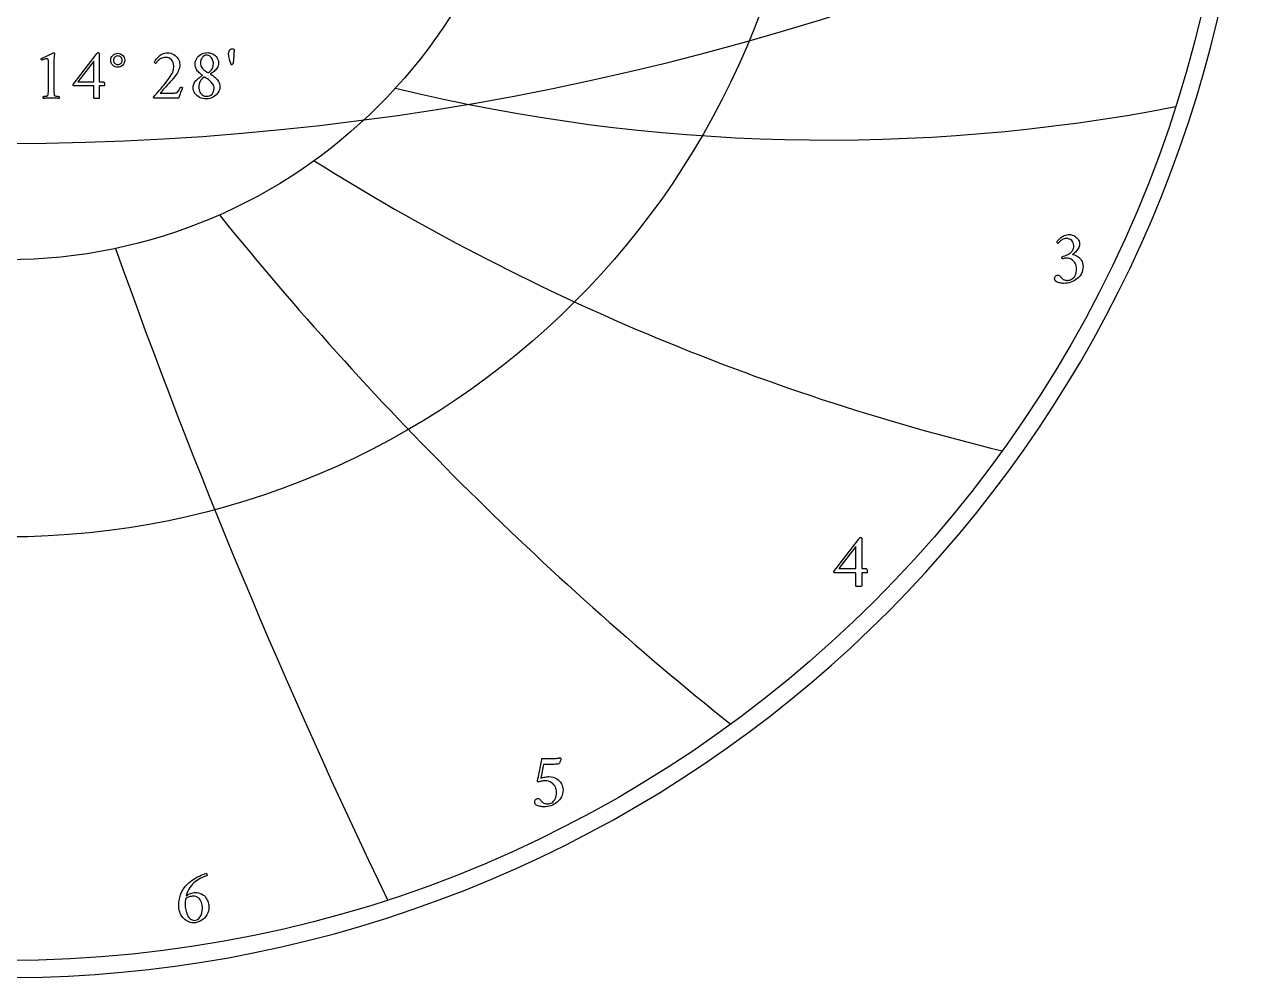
# Model space of a CAD drawing. Header units: millimetres. Extents: x -55 to 55, y -55 to 56.
# Drawn here: x 0.8 to 54.7, y -54.8 to -12.8 of the extents above; entities that cross this region are included whole.
import ezdxf

# ---------------------------------------------------------------- set-up
doc = ezdxf.new("R2010")
doc.units = ezdxf.units.MM
for name, color, linetype in [('CUT_OUTER', 1, 'Continuous'), ('ENGRAVE', 7, 'Continuous'), ('ENGRAVE_FINE', 8, 'Continuous'), ('TEXT', 5, 'Continuous')]:
    doc.layers.add(name, color=color, linetype=linetype)

msp = doc.modelspace()

# ---------------------------------------------------------------- linework, layer by layer
at = {"layer": 'CUT_OUTER'}
msp.add_arc((-0.0002, -0.0001), 54.7499, 132.89036, 87.80158, dxfattribs=at)
at = {"layer": 'ENGRAVE'}
for radius in [54, 35.3478, 23.1383]:
    msp.add_circle((0, 0), radius, dxfattribs=at)
for centre, radius, start, end in [((36.1371, 62.5913), 80.4551, 256.3176, 280.973176), ((67.9106, 67.9106), 102.3385, 237.894618, 256.386299), ((124.4589, 71.8564), 147.996, 218.942336, 231.270124), ((277.2301, 74.2836), 289.1782, 199.58272, 205.746614)]:
    msp.add_arc(centre, radius, start, end, dxfattribs=at)
at = {"layer": 'ENGRAVE_FINE'}
msp.add_arc((0, 102.5834), 120.594, 243.541053, 296.458947, dxfattribs=at)
at = {"layer": 'TEXT'}
for points in [[(1.8235, -15.6614), (1.8235, -14.3999), (1.8226, -14.369), (1.8199, -14.3432), (1.8154, -14.3227), (1.8091, -14.3073), (1.8007, -14.2961), (1.7896, -14.2881), (1.7759, -14.2834), (1.7596, -14.2818), (1.7397, -14.2833), (1.7149, -14.2877), (1.6854, -14.2952), (1.6511, -14.3057), (1.6165, -14.3172), (1.5864, -14.3277), (1.5606, -14.3371), (1.5393, -14.3456), (1.5267, -14.3339), (1.5177, -14.3209), (1.5123, -14.3067), (1.5105, -14.2913), (1.5105, -14.2911), (1.5105, -14.2905), (1.5105, -14.2895), (1.5105, -14.2881), (1.5109, -14.2824), (1.5121, -14.2778), (1.5141, -14.2744), (1.5169, -14.2722), (1.5805, -14.2433), (1.6435, -14.2143), (1.7059, -14.1851), (1.7676, -14.1556), (1.8265, -14.1274), (1.8802, -14.1017), (1.9287, -14.0787), (1.972, -14.0582), (2.0078, -14.0414), (2.0339, -14.0295), (2.0502, -14.0223), (2.0566, -14.0199), (2.063, -14.0199), (2.0704, -14.0211), (2.0766, -14.0247), (2.0816, -14.0307), (2.0854, -14.039), (2.0884, -14.0482), (2.091, -14.0566), (2.0932, -14.0642), (2.095, -14.071), (2.0942, -14.0759), (2.0918, -14.0905), (2.0878, -14.115), (2.0822, -14.1492), (2.0766, -14.1924), (2.0726, -14.2438), (2.0702, -14.3034), (2.0694, -14.3712), (2.0694, -15.6614), (2.0695, -15.6959), (2.0698, -15.7292), (2.0703, -15.7614), (2.071, -15.7923), (2.0725, -15.8212), (2.0754, -15.8474), (2.0797, -15.8707), (2.0854, -15.8913), (2.0908, -15.8991), (2.1006, -15.9065), (2.1147, -15.9135), (2.1333, -15.92), (2.1543, -15.9259), (2.176, -15.9308), (2.1983, -15.9347), (2.2211, -15.9376), (2.2426, -15.9397), (2.2606, -15.9412), (2.2753, -15.9421), (2.2866, -15.9424), (2.2909, -15.95), (2.2942, -15.96), (2.2965, -15.9723), (2.2978, -15.9871), (2.2977, -16.0019), (2.2958, -16.0143), (2.2921, -16.0242), (2.2866, -16.0318), (2.2397, -16.0287), (2.1948, -16.0258), (2.1519, -16.0231), (2.1109, -16.0206), (2.0702, -16.0185), (2.0279, -16.0171), (1.984, -16.0162), (1.9385, -16.0159), (1.8948, -16.0162), (1.8531, -16.0171), (1.8133, -16.0185), (1.7756, -16.0206), (1.7375, -16.0231), (1.6966, -16.0258), (1.6529, -16.0287), (1.6064, -16.0318), (1.6009, -16.0242), (1.5972, -16.0143), (1.5953, -16.0019), (1.5952, -15.9871), (1.5965, -15.9723), (1.5988, -15.96), (1.6021, -15.95), (1.6064, -15.9424), (1.6176, -15.9421), (1.6323, -15.9412), (1.6504, -15.9397), (1.6718, -15.9376), (1.6947, -15.9347), (1.7169, -15.9308), (1.7386, -15.9259), (1.7596, -15.92), (1.778, -15.9135), (1.7916, -15.9065), (1.8004, -15.8991), (1.8044, -15.8913), (1.8101, -15.8707), (1.8147, -15.8474), (1.8181, -15.8212), (1.8203, -15.7923), (1.8217, -15.7614), (1.8227, -15.7292), (1.8233, -15.6959), (1.8235, -15.6614)], [(4.0175, -14.0135), (4.0294, -14.0147), (4.0394, -14.0183), (4.0477, -14.0243), (4.0542, -14.0327), (4.0591, -14.0422), (4.0626, -14.0518), (4.0647, -14.0614), (4.0654, -14.071), (4.0654, -15.3005), (4.2506, -15.3005), (4.2584, -15.3029), (4.2658, -15.3101), (4.2728, -15.3221), (4.2794, -15.3388), (4.2849, -15.3588), (4.2889, -15.3803), (4.2913, -15.4035), (4.2921, -15.4282), (4.2915, -15.4446), (4.2897, -15.4586), (4.2867, -15.4702), (4.2825, -15.4793), (4.0654, -15.4793), (4.0654, -16.0254), (4.0641, -16.0259), (4.0602, -16.0274), (4.0537, -16.0299), (4.0446, -16.0334), (4.0298, -16.0369), (4.0059, -16.0394), (3.9731, -16.0409), (3.9313, -16.0414), (3.8824, -16.0398), (3.8474, -16.035), (3.8265, -16.027), (3.8195, -16.0159), (3.8195, -15.4793), (2.9413, -15.4793), (2.9338, -15.474), (2.9273, -15.4678), (2.9218, -15.4605), (2.9173, -15.4522), (2.9138, -15.4437), (2.9113, -15.4358), (2.9098, -15.4285), (2.9093, -15.4219), (3.9249, -14.0933), (3.9337, -14.0831), (3.944, -14.0714), (3.956, -14.0583), (3.9696, -14.0438), (3.9834, -14.0306), (3.9959, -14.0211), (4.0073, -14.0154), (4.0175, -14.0135)], [(7.7284, -15.556), (7.7122, -15.5956), (7.6957, -15.6378), (7.6787, -15.6826), (7.6613, -15.73), (7.6442, -15.7778), (7.6278, -15.8238), (7.6122, -15.8681), (7.5975, -15.9105), (7.5843, -15.9486), (7.5735, -15.9799), (7.5651, -16.0045), (7.5591, -16.0222), (6.4797, -16.0222), (6.4748, -16.0185), (6.4697, -16.0139), (6.4644, -16.0082), (6.459, -16.0015), (6.4541, -15.9946), (6.4506, -15.9883), (6.4485, -15.9826), (6.4478, -15.9775), (6.5136, -15.9033), (6.5803, -15.8274), (6.6478, -15.75), (6.716, -15.671), (6.7839, -15.5913), (6.8502, -15.5121), (6.9148, -15.4332), (6.9779, -15.3548), (7.038, -15.2781), (7.0937, -15.2047), (7.145, -15.1344), (7.1919, -15.0674), (7.2355, -14.9993), (7.2705, -14.9356), (7.297, -14.8764), (7.3148, -14.8215), (7.3267, -14.7682), (7.3352, -14.7137), (7.3403, -14.658), (7.342, -14.6011), (7.3359, -14.5245), (7.3176, -14.4542), (7.2872, -14.3903), (7.2446, -14.3329), (7.1926, -14.2854), (7.134, -14.2514), (7.0688, -14.2311), (6.9971, -14.2243), (6.9368, -14.2277), (6.8805, -14.2378), (6.8282, -14.2548), (6.7799, -14.2786), (6.7358, -14.3063), (6.6961, -14.3352), (6.6607, -14.3654), (6.6298, -14.3967), (6.6035, -14.4267), (6.5819, -14.4526), (6.5651, -14.4746), (6.5532, -14.4925), (6.5435, -14.4912), (6.5336, -14.4873), (6.5235, -14.4809), (6.5132, -14.4718), (6.5042, -14.4621), (6.4977, -14.4538), (6.4938, -14.4469), (6.4925, -14.4414), (6.4994, -14.4246), (6.5104, -14.4027), (6.5257, -14.3759), (6.5452, -14.344), (6.5688, -14.3093), (6.5967, -14.2738), (6.6287, -14.2374), (6.6649, -14.2003), (6.7048, -14.1642), (6.7476, -14.1309), (6.7934, -14.1003), (6.8422, -14.0726), (6.894, -14.0495), (6.9488, -14.0331), (7.0065, -14.0232), (7.0673, -14.0199), (7.1407, -14.0246), (7.2106, -14.0386), (7.2772, -14.0621), (7.3404, -14.0949), (7.3987, -14.1352), (7.4505, -14.1808), (7.4961, -14.2318), (7.5352, -14.2881), (7.5666, -14.3482), (7.5891, -14.4103), (7.6025, -14.4744), (7.607, -14.5404), (7.604, -14.6065), (7.5951, -14.6706), (7.5801, -14.7326), (7.5591, -14.7927), (7.533, -14.8508), (7.5024, -14.9069), (7.4675, -14.961), (7.4282, -15.0131), (7.3724, -15.0812), (7.3136, -15.1516), (7.2518, -15.2242), (7.1871, -15.2989), (7.1217, -15.3736), (7.0581, -15.4458), (6.9964, -15.5157), (6.9364, -15.5831), (6.8803, -15.6461), (6.8302, -15.7025), (6.7861, -15.7523), (6.748, -15.7955), (7.3675, -15.7955), (7.4117, -15.7918), (7.4517, -15.7807), (7.4876, -15.7623), (7.5192, -15.7364), (7.5483, -15.703), (7.5763, -15.6618), (7.6033, -15.6128), (7.6294, -15.556), (7.634, -15.5476), (7.6414, -15.5416), (7.6515, -15.538), (7.6645, -15.5368), (7.6701, -15.5372), (7.6773, -15.5384), (7.6861, -15.5404), (7.6965, -15.5432), (7.7068, -15.5464), (7.7156, -15.5496), (7.7228, -15.5528), (7.7284, -15.556)], [(8.8014, -14.0167), (8.8702, -14.0201), (8.9359, -14.0303), (8.9987, -14.0472), (9.0585, -14.071), (9.1139, -14.1011), (9.1635, -14.1372), (9.2073, -14.1794), (9.2453, -14.2275), (9.2761, -14.2814), (9.298, -14.3408), (9.3112, -14.4059), (9.3156, -14.4766), (9.312, -14.5352), (9.3012, -14.5899), (9.2832, -14.6406), (9.2581, -14.6873), (9.2279, -14.7305), (9.1946, -14.7704), (9.1584, -14.8071), (9.1192, -14.8406), (9.079, -14.8714), (9.0397, -14.8997), (9.0015, -14.9257), (8.9643, -14.9492), (8.9559, -14.9528), (8.9531, -14.9572), (8.9559, -14.9624), (8.9643, -14.9684), (9.0121, -14.9959), (9.0597, -15.0275), (9.1071, -15.063), (9.1543, -15.1025), (9.1994, -15.1452), (9.2405, -15.1903), (9.2777, -15.2378), (9.3108, -15.2877), (9.338, -15.3394), (9.3575, -15.3923), (9.3692, -15.4464), (9.3731, -15.5017), (9.3679, -15.5779), (9.3523, -15.6502), (9.3264, -15.7185), (9.29, -15.7827), (9.2452, -15.8417), (9.1938, -15.8941), (9.1358, -15.9399), (9.0713, -15.9791), (9.0021, -16.0106), (8.9304, -16.033), (8.856, -16.0465), (8.7791, -16.051), (8.6967, -16.047), (8.619, -16.035), (8.5458, -16.0151), (8.4773, -15.9871), (8.4147, -15.952), (8.3595, -15.9105), (8.3117, -15.8626), (8.2713, -15.8083), (8.2392, -15.7486), (8.2162, -15.6845), (8.2024, -15.6161), (8.1978, -15.5432), (8.2006, -15.4933), (8.209, -15.4458), (8.223, -15.4007), (8.2425, -15.358), (8.2663, -15.3177), (8.2928, -15.2797), (8.3222, -15.2442), (8.3543, -15.2111), (8.388, -15.1803), (8.4218, -15.152), (8.4558, -15.1261), (8.49, -15.1025), (8.5229, -15.0811), (8.5527, -15.0618), (8.5796, -15.0444), (8.6034, -15.029), (8.6082, -15.0245), (8.6098, -15.0203), (8.6082, -15.0165), (8.6034, -15.0131), (8.5708, -14.9918), (8.5368, -14.9664), (8.5013, -14.9367), (8.4645, -14.9029), (8.4284, -14.8655), (8.395, -14.8251), (8.3645, -14.7816), (8.3368, -14.7352), (8.3137, -14.6861), (8.2972, -14.6346), (8.2874, -14.5808), (8.2841, -14.5245), (8.2886, -14.4586), (8.302, -14.3951), (8.3245, -14.3341), (8.3559, -14.2754), (8.3947, -14.2206), (8.4394, -14.1712), (8.4897, -14.1272), (8.5459, -14.0885), (8.6062, -14.0571), (8.6689, -14.0347), (8.734, -14.0212), (8.8014, -14.0167)], [(9.9192, -13.841), (9.9421, -13.8436), (9.9631, -13.8514), (9.982, -13.8644), (9.999, -13.8826), (9.9988, -13.9012), (9.9982, -13.9253), (9.9972, -13.9547), (9.9958, -13.9895), (9.994, -14.0282), (9.9918, -14.069), (9.9892, -14.112), (9.9862, -14.1572), (9.9829, -14.2033), (9.9794, -14.249), (9.9757, -14.2943), (9.9719, -14.3392), (9.968, -14.3822), (9.9643, -14.4215), (9.9608, -14.4572), (9.9575, -14.4893), (9.9475, -14.5061), (9.9335, -14.5213), (9.9156, -14.5348), (9.8936, -14.5468), (9.8846, -14.5456), (9.8768, -14.542), (9.8703, -14.536), (9.8649, -14.5277), (9.8407, -14.4463), (9.8194, -14.3716), (9.8008, -14.3034), (9.785, -14.2418), (9.7725, -14.1868), (9.7635, -14.1384), (9.7581, -14.0966), (9.7563, -14.0614), (9.7576, -14.0386), (9.7615, -14.0151), (9.768, -13.9907), (9.777, -13.9656), (9.7884, -13.9409), (9.8018, -13.9181), (9.8172, -13.897), (9.8345, -13.8778), (9.8536, -13.8617), (9.8741, -13.8502), (9.8959, -13.8433), (9.9192, -13.841)], [(3.8195, -14.3871), (3.1201, -15.3005), (3.8195, -15.3005)], [(4.57, -14.352), (4.5757, -14.2905), (4.5927, -14.2339), (4.6212, -14.182), (4.661, -14.1349), (4.7088, -14.0957), (4.7612, -14.0678), (4.8182, -14.051), (4.8797, -14.0454), (4.9411, -14.051), (4.9975, -14.0678), (5.0489, -14.0957), (5.0953, -14.1349), (5.1337, -14.182), (5.1612, -14.2339), (5.1776, -14.2905), (5.1831, -14.352), (5.1776, -14.4135), (5.1612, -14.4702), (5.1337, -14.5221), (5.0953, -14.5692), (5.0489, -14.6083), (4.9975, -14.6362), (4.9411, -14.653), (4.8797, -14.6586), (4.8182, -14.653), (4.7612, -14.6362), (4.7088, -14.6083), (4.661, -14.5692), (4.6212, -14.5221), (4.5927, -14.4702), (4.5757, -14.4135), (4.57, -14.352)], [(4.6849, -14.352), (4.6885, -14.3904), (4.6993, -14.4259), (4.7173, -14.4583), (4.7424, -14.4877), (4.7726, -14.5122), (4.8055, -14.5297), (4.8412, -14.5401), (4.8797, -14.5436), (4.9181, -14.5401), (4.9532, -14.5297), (4.9851, -14.5122), (5.0139, -14.4877), (5.0376, -14.4583), (5.0546, -14.4259), (5.0648, -14.3904), (5.0682, -14.352), (5.0648, -14.3136), (5.0546, -14.2782), (5.0376, -14.2457), (5.0139, -14.2163), (4.9851, -14.1918), (4.9532, -14.1744), (4.9181, -14.1639), (4.8797, -14.1604), (4.8412, -14.1639), (4.8055, -14.1744), (4.7726, -14.1918), (4.7424, -14.2163), (4.7173, -14.2457), (4.6993, -14.2782), (4.6885, -14.3136), (4.6849, -14.352)], [(8.7855, -14.1253), (8.7317, -14.1317), (8.6821, -14.1508), (8.6367, -14.1828), (8.5954, -14.2275), (8.5612, -14.281), (8.5368, -14.3392), (8.5221, -14.4023), (8.5172, -14.4702), (8.5207, -14.527), (8.5312, -14.5792), (8.5486, -14.6268), (8.5731, -14.6698), (8.6023, -14.7086), (8.6342, -14.7436), (8.6686, -14.7749), (8.7056, -14.8023), (8.7427, -14.8269), (8.7775, -14.8494), (8.8098, -14.87), (8.8397, -14.8885), (8.8433, -14.8899), (8.8477, -14.8909), (8.8529, -14.8915), (8.8589, -14.8917), (8.8603, -14.8917), (8.8613, -14.8917), (8.8619, -14.8917), (8.8621, -14.8917), (8.8667, -14.8915), (8.8709, -14.8909), (8.8747, -14.8899), (8.8781, -14.8885), (8.9236, -14.8546), (8.9643, -14.8167), (9.0002, -14.7748), (9.0314, -14.7289), (9.0565, -14.679), (9.0745, -14.6251), (9.0852, -14.5672), (9.0888, -14.5053), (9.0865, -14.4594), (9.0797, -14.4143), (9.0682, -14.37), (9.0521, -14.3265), (9.0319, -14.2852), (9.0078, -14.2474), (8.98, -14.2133), (8.9483, -14.1828), (8.913, -14.1576), (8.8741, -14.1396), (8.8316, -14.1289), (8.7855, -14.1253)], [(8.7855, -15.9392), (8.8582, -15.9332), (8.9232, -15.9153), (8.9804, -15.8853), (9.0298, -15.8434), (9.0696, -15.7917), (9.098, -15.7324), (9.1151, -15.6656), (9.1208, -15.5911), (9.1174, -15.5439), (9.1072, -15.4981), (9.0902, -15.4537), (9.0665, -15.4107), (9.0381, -15.3696), (9.0074, -15.3308), (8.9743, -15.2945), (8.9387, -15.2606), (8.9026, -15.2293), (8.8677, -15.2011), (8.834, -15.1759), (8.8014, -15.1536), (8.7725, -15.1348), (8.7495, -15.1201), (8.7326, -15.1093), (8.7216, -15.1025), (8.7156, -15.0997), (8.7104, -15.0977), (8.706, -15.0965), (8.7024, -15.0961), (8.698, -15.0963), (8.6944, -15.0969), (8.6916, -15.0979), (8.6896, -15.0993), (8.6301, -15.1406), (8.5791, -15.1847), (8.5367, -15.2316), (8.5028, -15.2813), (8.477, -15.3354), (8.4585, -15.3955), (8.4474, -15.4616), (8.4437, -15.5336), (8.4469, -15.5952), (8.4565, -15.6522), (8.4725, -15.7046), (8.4948, -15.7524), (8.5221, -15.7952), (8.5527, -15.8326), (8.5868, -15.8647), (8.6242, -15.8913), (8.6636, -15.9123), (8.7036, -15.9272), (8.7442, -15.9362), (8.7855, -15.9392)], [(46.7832, -22.0253), (46.8269, -22.0284), (46.8726, -22.0377), (46.9205, -22.0531), (46.9706, -22.0747), (47.0199, -22.1023), (47.0655, -22.1356), (47.1076, -22.1747), (47.146, -22.2195), (47.178, -22.2697), (47.2009, -22.3251), (47.2147, -22.3856), (47.2192, -22.4511), (47.2159, -22.5029), (47.206, -22.5525), (47.1895, -22.5999), (47.1664, -22.6453), (47.1388, -22.6881), (47.1085, -22.7279), (47.0757, -22.7647), (47.0404, -22.7986), (47.0047, -22.8292), (46.971, -22.8565), (46.9392, -22.8803), (46.9093, -22.9008), (46.9578, -22.9108), (47.008, -22.9272), (47.06, -22.95), (47.1136, -22.9791), (47.1661, -23.0146), (47.2146, -23.0562), (47.2589, -23.104), (47.2993, -23.158), (47.3328, -23.2181), (47.3568, -23.2844), (47.3711, -23.3569), (47.3759, -23.4356), (47.3714, -23.5187), (47.3576, -23.5978), (47.3347, -23.6729), (47.3027, -23.7439), (47.2631, -23.8103), (47.2175, -23.8716), (47.166, -23.9278), (47.1085, -23.9789), (47.0463, -24.0246), (46.9804, -24.0645), (46.9108, -24.0987), (46.8377, -24.1271), (46.7623, -24.1495), (46.6861, -24.1654), (46.6091, -24.175), (46.5311, -24.1782), (46.4968, -24.177), (46.4583, -24.1735), (46.4158, -24.1677), (46.3693, -24.1595), (46.322, -24.1487), (46.2769, -24.1352), (46.2342, -24.1189), (46.1939, -24.0999), (46.1862, -24.093), (46.1769, -24.0828), (46.1658, -24.0692), (46.153, -24.0522), (46.1411, -24.0332), (46.1326, -24.0138), (46.1275, -23.994), (46.1258, -23.9738), (46.1284, -23.9397), (46.1364, -23.9091), (46.1497, -23.8818), (46.1683, -23.858), (46.1904, -23.8386), (46.2139, -23.8248), (46.2389, -23.8165), (46.2654, -23.8137), (46.2977, -23.817), (46.3263, -23.8269), (46.3513, -23.8434), (46.3727, -23.8665), (46.3924, -23.8922), (46.4123, -23.9163), (46.4325, -23.939), (46.4528, -23.9602), (46.4778, -23.9822), (46.5052, -24.0006), (46.5349, -24.0154), (46.5669, -24.0266), (46.6, -24.0348), (46.6329, -24.0407), (46.6656, -24.0442), (46.6981, -24.0453), (46.7424, -24.0423), (46.787, -24.033), (46.8319, -24.0176), (46.8769, -23.996), (46.9202, -23.9672), (46.9599, -23.9304), (46.996, -23.8855), (47.0285, -23.8324), (47.0553, -23.7706), (47.0745, -23.6992), (47.086, -23.6182), (47.0898, -23.5276), (47.086, -23.4615), (47.0745, -23.3994), (47.0553, -23.3414), (47.0285, -23.2874), (46.9956, -23.2381), (46.9582, -23.1942), (46.9164, -23.1555), (46.8701, -23.1222), (46.8208, -23.0954), (46.77, -23.0762), (46.7177, -23.0647), (46.664, -23.0609), (46.6366, -23.0619), (46.6091, -23.0651), (46.5813, -23.0705), (46.5533, -23.0779), (46.5268, -23.0858), (46.5035, -23.0924), (46.4833, -23.0977), (46.4664, -23.1018), (46.4575, -23.0875), (46.4511, -23.072), (46.4473, -23.0551), (46.446, -23.037), (46.4464, -23.026), (46.4477, -23.0166), (46.4498, -23.0089), (46.4528, -23.003), (46.5184, -22.9857), (46.5822, -22.9647), (46.6444, -22.9397), (46.7049, -22.911), (46.7616, -22.8781), (46.8126, -22.8407), (46.8578, -22.7989), (46.8973, -22.7526), (46.9294, -22.7012), (46.9523, -22.644), (46.966, -22.5811), (46.9706, -22.5124), (46.9648, -22.4488), (46.9476, -22.3907), (46.9188, -22.3381), (46.8786, -22.291), (46.8294, -22.2523), (46.7738, -22.2246), (46.7119, -22.208), (46.6435, -22.2025), (46.5925, -22.2055), (46.5448, -22.2148), (46.5005, -22.2302), (46.4596, -22.2519), (46.4224, -22.2768), (46.3893, -22.3021), (46.3603, -22.3279), (46.3353, -22.354), (46.3141, -22.378), (46.2965, -22.3971), (46.2826, -22.4112), (46.2722, -22.4205), (46.2654, -22.419), (46.2586, -22.4145), (46.2518, -22.4071), (46.245, -22.3966), (46.239, -22.3847), (46.2348, -22.3728), (46.2322, -22.3609), (46.2314, -22.3489), (46.2587, -22.3101), (46.2897, -22.2719), (46.3243, -22.2343), (46.3625, -22.1973), (46.4041, -22.1622), (46.449, -22.1301), (46.497, -22.1009), (46.5482, -22.0747), (46.6025, -22.0531), (46.6597, -22.0377), (46.72, -22.0284), (46.7832, -22.0253)], [(37.584, -35.3675), (37.5967, -35.3688), (37.6075, -35.3726), (37.6163, -35.379), (37.6232, -35.3879), (37.6284, -35.3981), (37.6322, -35.4084), (37.6344, -35.4186), (37.6351, -35.4288), (37.6351, -36.7403), (37.8327, -36.7403), (37.841, -36.7428), (37.8489, -36.7505), (37.8563, -36.7633), (37.8634, -36.7812), (37.8693, -36.8025), (37.8736, -36.8254), (37.8761, -36.8501), (37.877, -36.8765), (37.8764, -36.894), (37.8744, -36.9089), (37.8712, -36.9213), (37.8668, -36.931), (37.6351, -36.931), (37.6351, -37.5135), (37.6338, -37.5141), (37.6296, -37.5157), (37.6227, -37.5183), (37.613, -37.5221), (37.5971, -37.5258), (37.5717, -37.5285), (37.5367, -37.53), (37.4921, -37.5306), (37.4399, -37.5289), (37.4026, -37.5238), (37.3803, -37.5153), (37.3728, -37.5033), (37.3728, -36.931), (36.4361, -36.931), (36.4281, -36.9254), (36.4212, -36.9187), (36.4153, -36.9109), (36.4105, -36.9021), (36.4068, -36.893), (36.4041, -36.8846), (36.4025, -36.8769), (36.402, -36.8697), (37.4853, -35.4526), (37.4946, -35.4417), (37.5057, -35.4292), (37.5185, -35.4153), (37.5329, -35.3998), (37.5476, -35.3857), (37.561, -35.3756), (37.5732, -35.3695), (37.584, -35.3675)], [(37.3728, -35.766), (36.6268, -36.7403), (37.3728, -36.7403)], [(23.8613, -45.9018), (23.9564, -45.9074), (24.044, -45.924), (24.1241, -45.9516), (24.1968, -45.9904), (24.2619, -46.0375), (24.319, -46.0905), (24.3683, -46.1491), (24.4097, -46.2135), (24.4425, -46.2813), (24.4659, -46.3502), (24.48, -46.4201), (24.4847, -46.4911), (24.4801, -46.5743), (24.4664, -46.6534), (24.4435, -46.7284), (24.4114, -46.7994), (24.3718, -46.8658), (24.3263, -46.9272), (24.2748, -46.9834), (24.2173, -47.0345), (24.155, -47.0801), (24.0891, -47.1201), (24.0196, -47.1542), (23.9465, -47.1826), (23.8711, -47.205), (23.7949, -47.221), (23.7178, -47.2306), (23.6399, -47.2337), (23.6055, -47.2326), (23.5671, -47.2291), (23.5246, -47.2232), (23.4781, -47.215), (23.4307, -47.2043), (23.3857, -47.1907), (23.343, -47.1745), (23.3026, -47.1554), (23.295, -47.1486), (23.2856, -47.1384), (23.2745, -47.1247), (23.2618, -47.1077), (23.2498, -47.0888), (23.2413, -47.0694), (23.2362, -47.0496), (23.2345, -47.0294), (23.2372, -46.9953), (23.2452, -46.9646), (23.2585, -46.9374), (23.2771, -46.9135), (23.2991, -46.8942), (23.3227, -46.8803), (23.3477, -46.872), (23.3742, -46.8693), (23.4064, -46.8726), (23.4351, -46.8825), (23.4601, -46.899), (23.4815, -46.9221), (23.5012, -46.9477), (23.5211, -46.9719), (23.5412, -46.9945), (23.5615, -47.0157), (23.5866, -47.0378), (23.6139, -47.0562), (23.6436, -47.071), (23.6757, -47.0822), (23.7088, -47.0904), (23.7417, -47.0962), (23.7743, -47.0997), (23.8068, -47.1009), (23.8512, -47.0978), (23.8958, -47.0885), (23.9406, -47.0731), (23.9856, -47.0515), (24.029, -47.0228), (24.0687, -46.9859), (24.1048, -46.941), (24.1372, -46.888), (24.1641, -46.8261), (24.1832, -46.7547), (24.1947, -46.6737), (24.1985, -46.5831), (24.1952, -46.5298), (24.1853, -46.4754), (24.1688, -46.4199), (24.1457, -46.3634), (24.1154, -46.3085), (24.0772, -46.2578), (24.0311, -46.2114), (23.9771, -46.1692), (23.9143, -46.1342), (23.8417, -46.1092), (23.7593, -46.0942), (23.6671, -46.0892), (23.6375, -46.0901), (23.6033, -46.093), (23.5643, -46.0978), (23.5207, -46.1045), (23.4779, -46.1125), (23.4415, -46.1211), (23.4114, -46.1304), (23.3878, -46.1403), (23.3828, -46.1393), (23.378, -46.1364), (23.3734, -46.1317), (23.3691, -46.1249), (23.3653, -46.1172), (23.3627, -46.1092), (23.3611, -46.101), (23.3606, -46.0926), (23.3793, -45.9989), (23.398, -45.9052), (23.4168, -45.8116), (23.4355, -45.7179), (23.4539, -45.6258), (23.4717, -45.5369), (23.4888, -45.4512), (23.5053, -45.3687), (23.5206, -45.2915), (23.5339, -45.2218), (23.5452, -45.1595), (23.5547, -45.1047), (24.0453, -45.1047), (24.0795, -45.1043), (24.1142, -45.103), (24.1494, -45.1009), (24.1849, -45.0979), (24.2192, -45.0944), (24.2505, -45.0907), (24.2788, -45.0867), (24.3041, -45.0826), (24.325, -45.0788), (24.3399, -45.0762), (24.3489, -45.0746), (24.3518, -45.0741), (24.36, -45.079), (24.3676, -45.0834), (24.3745, -45.0875), (24.3808, -45.0911), (24.386, -45.0949), (24.3897, -45.0996), (24.392, -45.1051), (24.3927, -45.1115), (24.392, -45.1187), (24.3897, -45.1298), (24.386, -45.1451), (24.3808, -45.1643), (24.3742, -45.1861), (24.3663, -45.209), (24.3572, -45.233), (24.3467, -45.258), (24.3351, -45.2827), (24.3225, -45.3057), (24.3087, -45.327), (24.2939, -45.3466), (24.2582, -45.35), (24.219, -45.3534), (24.1764, -45.3568), (24.1304, -45.3602), (24.0806, -45.3632), (24.0265, -45.3653), (23.9682, -45.3666), (23.9056, -45.367), (23.6263, -45.367), (23.611, -45.4423), (23.596, -45.5182), (23.5812, -45.5947), (23.5666, -45.6719), (23.5521, -45.7484), (23.5373, -45.823), (23.5223, -45.8958), (23.507, -45.9665), (23.5438, -45.9535), (23.5858, -45.9414), (23.6332, -45.9305), (23.6859, -45.9206), (23.7384, -45.9124), (23.7851, -45.9065), (23.8261, -45.903), (23.8613, -45.9018)], [(8.2791, -51.0072), (8.3624, -51.0113), (8.4387, -51.0234), (8.508, -51.0437), (8.5703, -51.072), (8.6261, -51.1066), (8.6759, -51.1456), (8.7198, -51.1892), (8.7577, -51.2372), (8.7901, -51.2881), (8.8177, -51.3402), (8.8404, -51.3937), (8.8582, -51.4484), (8.8716, -51.5024), (8.8811, -51.5536), (8.8869, -51.602), (8.8888, -51.6477), (8.8832, -51.738), (8.8662, -51.8252), (8.838, -51.9092), (8.7985, -51.99), (8.7496, -52.0654), (8.6929, -52.1331), (8.6286, -52.1931), (8.5567, -52.2455), (8.4784, -52.288), (8.3953, -52.3183), (8.3073, -52.3365), (8.2143, -52.3426), (8.1412, -52.3384), (8.0717, -52.326), (8.0058, -52.3052), (7.9435, -52.2761), (7.8853, -52.2403), (7.8315, -52.1991), (7.7822, -52.1526), (7.7374, -52.1007), (7.6973, -52.0446), (7.6621, -51.9853), (7.6317, -51.9228), (7.6063, -51.8572), (7.5862, -51.79), (7.5718, -51.723), (7.5632, -51.6563), (7.5603, -51.5897), (7.5654, -51.4637), (7.5807, -51.3411), (7.6063, -51.2219), (7.6421, -51.106), (7.6876, -50.9955), (7.7425, -50.8923), (7.8068, -50.7963), (7.8805, -50.7075), (7.9424, -50.644), (8.0087, -50.5831), (8.0795, -50.5248), (8.1547, -50.469), (8.2326, -50.4164), (8.3114, -50.3677), (8.391, -50.3228), (8.4715, -50.2817), (8.551, -50.2453), (8.6278, -50.2144), (8.7018, -50.1891), (8.773, -50.1693), (8.7839, -50.1717), (8.7926, -50.1791), (8.7992, -50.1913), (8.8037, -50.2084), (8.8066, -50.2266), (8.8088, -50.2421), (8.81, -50.2547), (8.8105, -50.2646), (8.7559, -50.2834), (8.6976, -50.3055), (8.6358, -50.3311), (8.5703, -50.36), (8.5029, -50.3932), (8.4353, -50.4316), (8.3675, -50.475), (8.2995, -50.5235), (8.2331, -50.5779), (8.1701, -50.6389), (8.1104, -50.7065), (8.0542, -50.7807), (8.0029, -50.8624), (7.958, -50.9523), (7.9195, -51.0506), (7.8873, -51.1571), (7.9329, -51.1234), (7.981, -51.0937), (8.0317, -51.068), (8.0849, -51.0464), (8.1379, -51.0293), (8.1879, -51.017), (8.235, -51.0097), (8.2791, -51.0072)], [(7.8601, -51.3036), (7.8569, -51.3311), (7.8541, -51.359), (7.8518, -51.3873), (7.8498, -51.416), (7.8484, -51.445), (7.8473, -51.4739), (7.8467, -51.5029), (7.8464, -51.5318), (7.8479, -51.5887), (7.8524, -51.6468), (7.8599, -51.7062), (7.8703, -51.7669), (7.8838, -51.8271), (7.9005, -51.8853), (7.9204, -51.9413), (7.9435, -51.9951), (7.9698, -52.0455), (7.9993, -52.0909), (8.032, -52.1315), (8.0679, -52.1671), (8.1068, -52.1962), (8.1488, -52.217), (8.1937, -52.2294), (8.2416, -52.2336), (8.318, -52.2242), (8.3872, -52.1961), (8.4492, -52.1493), (8.5039, -52.0837), (8.5486, -52.0041), (8.5805, -51.9151), (8.5997, -51.8167), (8.6061, -51.709), (8.6034, -51.6387), (8.5954, -51.571), (8.5821, -51.5059), (8.5635, -51.4433), (8.5391, -51.3849), (8.5086, -51.3326), (8.4718, -51.2861), (8.4289, -51.2457), (8.3793, -51.2129), (8.3225, -51.1895), (8.2584, -51.1754), (8.1871, -51.1708), (8.1504, -51.1721), (8.1117, -51.1763), (8.0712, -51.1832), (8.0287, -51.1929), (7.9856, -51.2081), (7.9431, -51.2316), (7.9013, -51.2635), (7.8601, -51.3036)]]:
    msp.add_lwpolyline(points, close=True, dxfattribs=at)

doc.saveas('drawing.dxf')
